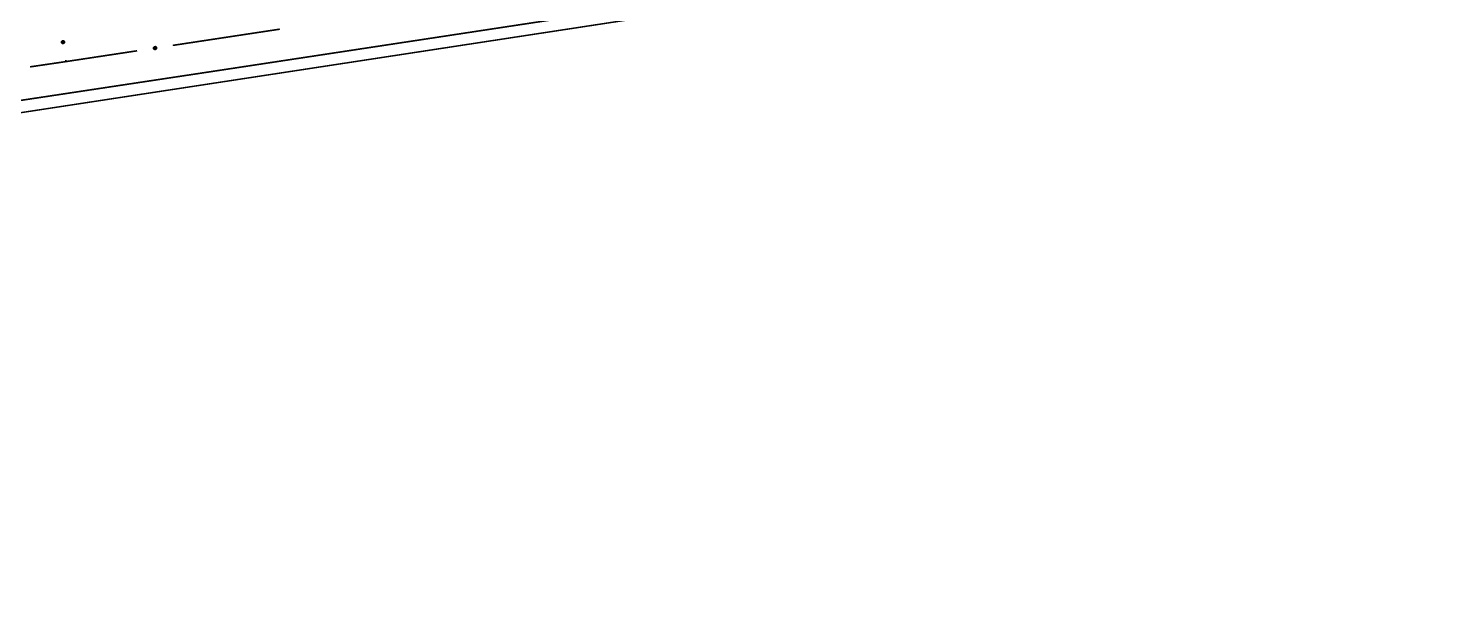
# Model space of a CAD drawing. Extents: x 203591 to 208218, y 4854879 to 4857795.
# Drawn here: x 205002.6 to 205159.2, y 4855229.9 to 4855293 of the extents above; entities that cross this region are included whole.
import ezdxf

# ---------------------------------------------------------------- set-up
doc = ezdxf.new("R2010")
doc.units = 0
doc.header["$LTSCALE"] = 1.5
doc.header["$MEASUREMENT"] = 0
for name, color, linetype in [('CD-MALHA-LOTES', 40, 'CONTINUOUS'), ('RU-QUADRAS', 210, 'CONTINUOUS'), ('SV-EIXO-RUA-PAV', 20, 'CONTINUOUS'), ('SV-RUA-PAVIM-S-GUIA-C-GUIA', 7, 'CONTINUOUS')]:
    doc.layers.add(name, color=color, linetype=linetype)

msp = doc.modelspace()

# ---------------------------------------------------------------- linework, layer by layer
at = {"layer": 'CD-MALHA-LOTES', "linetype": 'Continuous', "flags": 128}
msp.add_lwpolyline([(205336.35, 4855334.88), (204671.74, 4855233.19)], dxfattribs=at)
at = {"layer": 'RU-QUADRAS', "color": 6, "linetype": 'Continuous'}
msp.add_lwpolyline([(204671.74, 4855233.19), (205349.53, 4855336.89), (205371.1, 4855089.17), (205374.06, 4855058.83), (205373.76, 4855056.38, -0.2098970509), (205368.65, 4855051.04, -0.101494221), (205355.18, 4855045.65), (205311.87, 4855038.63), (205310.88, 4855041.34), (205273.01, 4855035.5), (205273.43, 4855033.22), (205000.47, 4854990.15), (205000.49, 4854989.01), (204989.08, 4854987.74), (204988.92, 4854989.2), (204842.03, 4854964.17), (204815.26, 4855011.65), (204825.16, 4855013.03)], format="xyb", close=True, dxfattribs=at)
at = {"layer": 'SV-EIXO-RUA-PAV', "const_width": 0.18, "flags": 128}
for points in [[(205030.504399, 4855292.929344), (205018.640276, 4855291.128621)], [(205014.685569, 4855290.52838), (205007.764831, 4855289.477958)], [(205006.79, 4855289.33), (205002.818749, 4855288.74571)], [(205006.762389, 4855289.50965), (205006.79, 4855289.33)], [(205007.764831, 4855289.477958), (205006.79, 4855289.33)]]:
    msp.add_lwpolyline(points, dxfattribs=at)
at = {"layer": 'SV-EIXO-RUA-PAV', "flags": 128}
for points in [[(205006.545548, 4855291.645175), (205006.585389, 4855291.616808), (205006.613831, 4855291.584281), (205006.629744, 4855291.550324), (205006.635981, 4855291.516651), (205006.638483, 4855291.481482), (205006.633182, 4855291.445469), (205006.618445, 4855291.406802), (205006.590269, 4855291.366636), (205006.555034, 4855291.33969), (205006.522578, 4855291.322308), (205006.48784, 4855291.313782), (205006.453635, 4855291.311925), (205006.416408, 4855291.318668), (205006.377368, 4855291.333985), (205006.337665, 4855291.363294), (205006.310001, 4855291.395374), (205006.295472, 4855291.428623), (205006.287121, 4855291.4636), (205006.284998, 4855291.499534), (205006.290405, 4855291.534856), (205006.305898, 4855291.574135), (205006.335345, 4855291.612939), (205006.367026, 4855291.640896), (205006.400062, 4855291.655888), (205006.434683, 4855291.663334), (205006.469925, 4855291.666272), (205006.506349, 4855291.66245), (205006.545548, 4855291.645175)], [(205016.821495, 4855290.741227), (205016.793054, 4855290.701439), (205016.760473, 4855290.673058), (205016.726487, 4855290.657209), (205016.692802, 4855290.651034), (205016.657629, 4855290.648599), (205016.621626, 4855290.653967), (205016.582986, 4855290.668776), (205016.542873, 4855290.697027), (205016.515993, 4855290.732313), (205016.498672, 4855290.764801), (205016.490211, 4855290.799555), (205016.488417, 4855290.833763), (205016.49523, 4855290.870977), (205016.510621, 4855290.909988), (205016.540004, 4855290.949636), (205016.572135, 4855290.977241), (205016.605411, 4855290.991708), (205016.640404, 4855290.999993), (205016.676342, 4855291.002049), (205016.711654, 4855290.996576), (205016.750904, 4855290.981009), (205016.789652, 4855290.95149), (205016.81755, 4855290.919757), (205016.832481, 4855290.886693), (205016.839862, 4855290.852058), (205016.842733, 4855290.81681), (205016.838844, 4855290.780394), (205016.821495, 4855290.741227)]]:
    msp.add_lwpolyline(points, close=True, dxfattribs=at)
for points in [[(205006.284998, 4855291.499534), (205006.310001, 4855291.395374)], [(205006.288989, 4855291.513002), (205006.322375, 4855291.385601)], [(205006.290405, 4855291.534856), (205006.337665, 4855291.363294)], [(205006.30134, 4855291.549414), (205006.35588, 4855291.356237)], [(205006.305898, 4855291.574135), (205006.377368, 4855291.333985)], [(205006.322717, 4855291.589974), (205006.39592, 4855291.329258)], [(205006.335345, 4855291.612939), (205006.416408, 4855291.318668)], [(205006.350525, 4855291.62462), (205006.433266, 4855291.319812)], [(205006.367026, 4855291.640896), (205006.453635, 4855291.311925)], [(205006.383311, 4855291.644845), (205006.469783, 4855291.31576)], [(205006.400062, 4855291.655888), (205006.48784, 4855291.313782)], [(205006.41734, 4855291.656978), (205006.502359, 4855291.319386)], [(205006.434683, 4855291.663334), (205006.522578, 4855291.322308)], [(205006.453962, 4855291.661226), (205006.539812, 4855291.336187)], [(205006.469925, 4855291.666272), (205006.555034, 4855291.33969)], [(205006.488716, 4855291.659664), (205006.572391, 4855291.357761)], [(205006.506349, 4855291.66245), (205006.590269, 4855291.366636)], [(205006.524298, 4855291.652708), (205006.601962, 4855291.389916)], [(205006.545548, 4855291.645175), (205006.618445, 4855291.406802)], [(205006.566622, 4855291.628841), (205006.624274, 4855291.433381)], [(205006.585389, 4855291.616808), (205006.633182, 4855291.445469)], [(205006.601682, 4855291.598335), (205006.633512, 4855291.472076)], [(205006.613831, 4855291.584281), (205006.638483, 4855291.481482)], [(205016.81755, 4855290.919757), (205016.488417, 4855290.833763)], [(205016.832481, 4855290.886693), (205016.490211, 4855290.799555)], [(205016.821469, 4855290.903464), (205016.492223, 4855290.817608)], [(205016.789652, 4855290.95149), (205016.49523, 4855290.870977)], [(205016.833538, 4855290.869412), (205016.495788, 4855290.785025)], [(205016.801305, 4855290.936288), (205016.496342, 4855290.854117)], [(205016.839862, 4855290.852058), (205016.498672, 4855290.764801)], [(205016.766711, 4855290.964161), (205016.505858, 4855290.891445)], [(205016.750904, 4855290.981009), (205016.510621, 4855290.909988)], [(205016.837717, 4855290.832783), (205016.512519, 4855290.74754)], [(205016.842733, 4855290.81681), (205016.515993, 4855290.732313)], [(205016.726191, 4855290.985614), (205016.532912, 4855290.931435)], [(205016.836091, 4855290.798032), (205016.534031, 4855290.714922)], [(205016.711654, 4855290.996576), (205016.540004, 4855290.949636)], [(205016.838844, 4855290.780394), (205016.542873, 4855290.697027)], [(205016.689803, 4855290.998033), (205016.562339, 4855290.964885)], [(205016.829068, 4855290.762462), (205016.566132, 4855290.68529)], [(205016.676342, 4855291.002049), (205016.572135, 4855290.977241)], [(205016.821495, 4855290.741227), (205016.582986, 4855290.668776)], [(205016.805122, 4855290.720184), (205016.609555, 4855290.662898)], [(205016.793054, 4855290.701439), (205016.621626, 4855290.653967)], [(205016.774551, 4855290.68518), (205016.648232, 4855290.653586)], [(205016.760473, 4855290.673058), (205016.657629, 4855290.648599)]]:
    msp.add_lwpolyline(points, dxfattribs=at)
at = {"layer": 'SV-RUA-PAVIM-S-GUIA-C-GUIA', "const_width": 0.18, "flags": 128}
for points in [[(205022.91, 4855288.22), (205134.17, 4855305.14)], [(204789.44, 4855252.89), (205022.91, 4855288.22)]]:
    msp.add_lwpolyline(points, dxfattribs=at)

doc.saveas('drawing.dxf')
